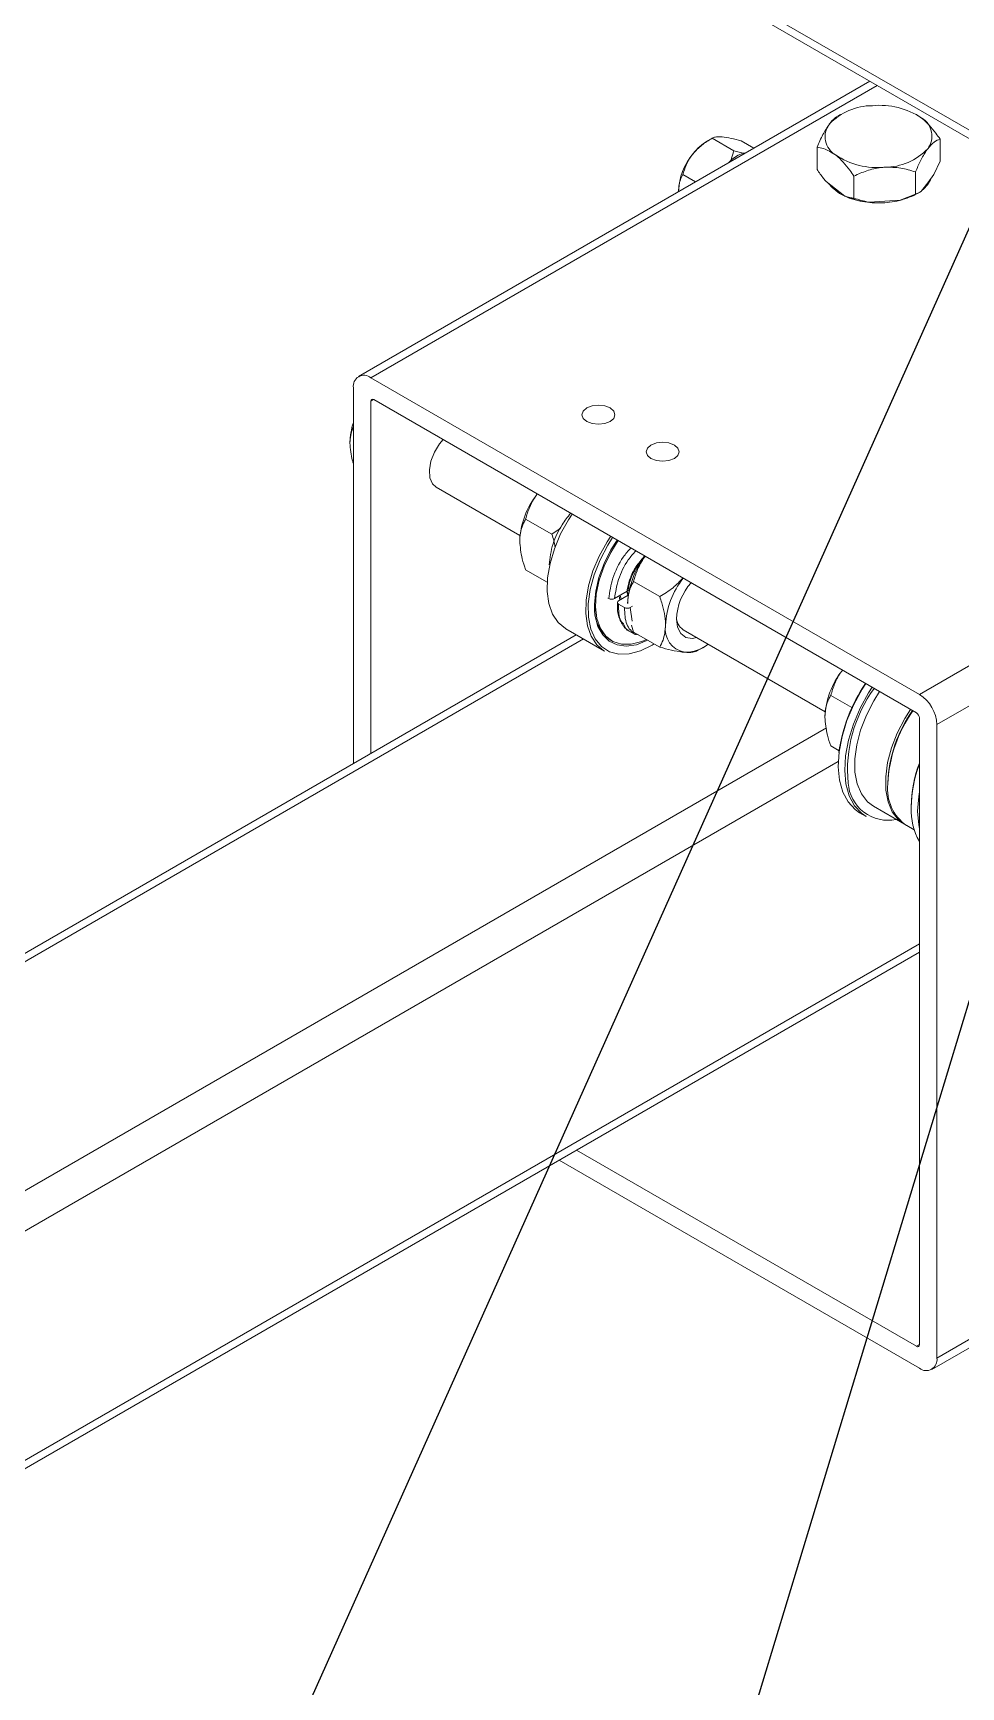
# Model space of a CAD drawing. Header units: millimetres. Extents: x 15 to 589, y 5 to 415.
# Drawn here: x 256.35 to 278.84, y 116.8 to 156.88 of the extents above; entities that cross this region are included whole.
import ezdxf

# ---------------------------------------------------------------- set-up
doc = ezdxf.new("R2010")
doc.units = ezdxf.units.MM
doc.dimstyles.new('SLDDIMSTYLE0', dxfattribs={"dimtxt": 0.18, "dimasz": 3.302, "dimexe": 0, "dimexo": 0.0625, "dimgap": 0, "dimtad": 0, "dimtih": 1, "dimtoh": 1, "dimdec": 0, "dimrnd": 1e-09, "dimzin": 0, "dimdsep": 46, "dimtxsty": 'Standard', "dimsah": 1, "dimcen": 0.09, "dimadec": 0, "dimazin": 0, "dimtfac": 3.302, "dimtdec": 0, "dimtofl": 0, "dimtmove": 0, "dimatfit": 3, "dimfxl": 1, "dimfrac": 2, "dimtolj": 1, "dimtzin": 0, "dimarcsym": 0})

msp = doc.modelspace()

# ---------------------------------------------------------------- linework, layer by layer
at = {"color": 8, "linetype": 'Continuous', "lineweight": 15}
for p, q in [((213.955, 192.1), (285.613, 150.732)), ((276.81, 155.611), (264.541, 148.528)), ((264.612, 147.997), (264.541, 147.956)), ((270.585, 143.257), (270.604, 143.154)), ((270.827, 142.956), (270.871, 142.629)), ((269.695, 142.196), (241.909, 126.155)), ((235.775, 117.063), (275.58, 140.041)), ((275.87, 139.229), (238.247, 117.51)), ((239.108, 112.454), (277.835, 134.811)), ((278.259, 124.768), (286.835, 129.719)), ((277.764, 125.054), (277.835, 125.095))]:
    msp.add_line(p, q, dxfattribs=at)
at = {"color": 7, "linetype": 'Continuous', "lineweight": 15}
for p, q in [((213.955, 191.897), (285.737, 150.458)), ((276.635, 155.712), (264.241, 148.558)), ((275.925, 154.904), (275.854, 154.863)), ((277.774, 154.898), (277.764, 154.904)), ((277.889, 154.821), (277.777, 154.88)), ((272.81, 154.33), (272.701, 154.267)), ((273.341, 154.024), (272.81, 154.33)), ((278.336, 153.772), (278.336, 154.309)), ((273.341, 154.024), (273.262, 153.794)), ((273.565, 153.969), (273.341, 154.024)), ((273.824, 154.09), (273.518, 154.267)), ((273.565, 153.969), (273.608, 153.965)), ((275.354, 153.573), (275.354, 154.11)), ((273.219, 153.74), (273.262, 153.794)), ((277.739, 152.977), (277.739, 153.514)), ((278.336, 153.772), (278.187, 153.452)), ((272.41, 153.274), (272.103, 153.451)), ((275.577, 153.278), (275.801, 153.104)), ((275.801, 153.104), (276.024, 152.93)), ((276.248, 152.877), (276.248, 153.414)), ((277.889, 153.055), (278.038, 153.253)), ((278.038, 153.253), (278.187, 153.452)), ((276.621, 152.781), (276.994, 152.806)), ((276.994, 152.806), (277.366, 152.831)), ((277.739, 152.977), (277.366, 152.831)), ((277.802, 152.999), (277.836, 153.019)), ((277.835, 140.854), (296.219, 151.467)), ((296.644, 150.732), (278.259, 140.119)), ((277.835, 140.854), (264.541, 148.528)), ((264.117, 148.283), (264.117, 139.178)), ((264.541, 147.956), (264.541, 139.423)), ((277.764, 140.405), (264.612, 147.997)), ((266.121, 145.875), (268.154, 144.702)), ((268.924, 144.732), (268.29, 145.099)), ((269.13, 144.87), (268.924, 144.732)), ((268.814, 143.57), (268.29, 143.873)), ((271.541, 143.222), (270.906, 143.588)), ((270.304, 143.176), (270.283, 143.188)), ((270.749, 143.352), (270.445, 143.176)), ((270.778, 143.254), (270.544, 143.119)), ((270.557, 143.24), (270.575, 143.137)), ((270.767, 143.247), (270.741, 143.355)), ((270.545, 143.037), (270.686, 142.956)), ((270.827, 142.956), (270.884, 142.988)), ((269.519, 142.297), (241.595, 126.177)), ((269.268, 142.442), (270.201, 141.903)), ((270.803, 142.387), (270.946, 142.305)), ((270.906, 142.363), (270.854, 142.533)), ((271.541, 141.996), (270.906, 142.363)), ((271.028, 142.292), (270.944, 142.306)), ((272.11, 142.418), (275.551, 140.432)), ((270.351, 142.163), (270.379, 142.147)), ((272.46, 141.914), (272.602, 141.996)), ((276.2, 140.532), (275.686, 140.829)), ((277.835, 125.095), (277.835, 140.282)), ((278.259, 124.768), (278.259, 140.119)), ((275.89, 139.485), (275.686, 139.603)), ((276.387, 137.986), (276.542, 137.896)), ((276.721, 138.14), (277.47, 137.707)), ((277.527, 137.674), (277.711, 137.568)), ((239.239, 112.327), (277.835, 134.608)), ((269.1, 129.565), (277.835, 124.523)), ((269.524, 129.81), (277.764, 125.054)), ((278.135, 124.493), (287.011, 129.617))]:
    msp.add_line(p, q, dxfattribs=at)
at = {"color": 7, "linetype": 'Continuous', "lineweight": 15, "flags": 128}
for points in [[(273.478, 153.89), (273.413, 153.856), (273.349, 153.815)], [(277.421, 152.835), (277.288, 152.803), (276.994, 152.763), (276.692, 152.763), (276.398, 152.803), (276.129, 152.882), (275.898, 152.994), (275.718, 153.134), (275.635, 153.233)], [(270.339, 147.793), (270.21, 147.843), (270.056, 147.861), (269.903, 147.843), (269.774, 147.793), (269.687, 147.718), (269.656, 147.63), (269.687, 147.542), (269.774, 147.467), (269.903, 147.417), (270.056, 147.399), (270.21, 147.417), (270.339, 147.467), (270.426, 147.542), (270.456, 147.63), (270.426, 147.718), (270.339, 147.793)], [(266.288, 147.029), (266.202, 146.924), (266.079, 146.72), (265.994, 146.503), (265.957, 146.291), (265.969, 146.104), (266.031, 145.959), (266.121, 145.875)], [(271.895, 146.895), (271.765, 146.945), (271.612, 146.963), (271.459, 146.945), (271.329, 146.895), (271.243, 146.82), (271.212, 146.732), (271.243, 146.644), (271.329, 146.569), (271.459, 146.519), (271.612, 146.501), (271.765, 146.519), (271.895, 146.569), (271.982, 146.644), (272.012, 146.732), (271.982, 146.82), (271.895, 146.895)], [(269.418, 145.223), (269.329, 145.086), (269.139, 144.74), (268.988, 144.382), (268.882, 144.023), (268.824, 143.675), (268.815, 143.348), (268.856, 143.053), (268.945, 142.799), (269.08, 142.596), (269.257, 142.449), (269.268, 142.442)], [(270.201, 141.903), (270.19, 141.91), (270.014, 142.057), (269.878, 142.261), (269.789, 142.514), (269.748, 142.809), (269.757, 143.136), (269.816, 143.484), (269.922, 143.844), (270.073, 144.202), (270.263, 144.547), (270.352, 144.684)], [(270.4, 144.656), (270.28, 144.469), (270.094, 144.117), (269.95, 143.754), (269.853, 143.392), (269.806, 143.044), (269.811, 142.722), (269.868, 142.436), (269.975, 142.196), (270.127, 142.01), (270.321, 141.886), (270.549, 141.826), (270.803, 141.833), (271.076, 141.907), (271.357, 142.045), (271.405, 142.074)], [(271.249, 142.165), (271.231, 142.156), (270.974, 142.057), (270.73, 142.021), (270.507, 142.05), (270.314, 142.141), (270.158, 142.292), (270.044, 142.497), (269.976, 142.749), (269.958, 143.039), (269.989, 143.356), (270.068, 143.688), (270.193, 144.025), (270.359, 144.353), (270.511, 144.592)], [(270.531, 144.58), (270.352, 144.292), (270.191, 143.958), (270.073, 143.618), (270.004, 143.285), (269.986, 142.971), (270.02, 142.689), (270.104, 142.449), (270.235, 142.261), (270.408, 142.131), (270.616, 142.066), (270.852, 142.067), (271.106, 142.134), (271.218, 142.182)], [(270.748, 143.351), (270.771, 143.275), (270.779, 143.255)], [(272.439, 142.228), (272.329, 142.209), (272.171, 142.235), (272.049, 142.328), (271.971, 142.479), (271.944, 142.678)], [(276.536, 141.113), (276.448, 140.977), (276.244, 140.605), (276.08, 140.221), (275.961, 139.834), (275.89, 139.457), (275.869, 139.099), (275.899, 138.772), (275.979, 138.485), (276.107, 138.245), (276.279, 138.06), (276.387, 137.986)], [(276.542, 137.896), (276.434, 137.971), (276.262, 138.155), (276.135, 138.395), (276.055, 138.682), (276.025, 139.01), (276.046, 139.367), (276.117, 139.744), (276.236, 140.131), (276.4, 140.515), (276.604, 140.887), (276.692, 141.024)], [(276.871, 140.92), (276.731, 140.698), (276.55, 140.349), (276.41, 139.989), (276.316, 139.632), (276.269, 139.287), (276.273, 138.967), (276.326, 138.682), (276.428, 138.441), (276.574, 138.251), (276.721, 138.14)], [(277.47, 137.707), (277.324, 137.818), (277.177, 138.008), (277.076, 138.249), (277.023, 138.535), (277.019, 138.855), (277.065, 139.199), (277.16, 139.557), (277.3, 139.916), (277.481, 140.266), (277.621, 140.487)], [(277.792, 138.02), (277.818, 138.38), (277.835, 138.489)], [(277.835, 137.6), (277.818, 137.69), (277.792, 138.02)]]:
    msp.add_lwpolyline(points, dxfattribs=at)
at = {"color": 7, "linetype": 'Continuous', "lineweight": 15}
for centre, radius, start, end in [((276.694, 153.681), 1.438, 89.9394, 136.4505), ((276.879, 153.316), 1.812, 56.1292, 95.7987), ((277.627, 154.381), 0.512, 323.3297, 59.286), ((276.062, 154.366), 0.512, 143.3304, 239.286), ((273.527, 152.972), 1.535, 140.2278, 177.3609), ((273.374, 153.153), 1.302, 121.1128, 142.0209), ((273.899, 153.04), 0.988, 109.79, 130.2046), ((276.811, 155.431), 1.812, 236.1295, 275.7988), ((276.995, 155.066), 1.438, 269.9394, 316.4505), ((277.504, 153.597), 0.659, 306.9886, 339.2593), ((276.793, 154.736), 1.962, 246.9419, 264.9859), ((276.993, 154.441), 1.653, 283.0427, 299.2785), ((264.375, 148.325), 0.262, 50.7961, 189.2139), ((264.584, 147.963), 0.0437, 50.7973, 189.2209), ((265.676, 146.916), 1.644, 161.4875, 179.036), ((270.133, 144.477), 1.988, 141.6688, 177.3895), ((272.749, 142.967), 1.988, 141.6688, 177.3895), ((273.668, 142.436), 1.988, 141.6688, 177.3895), ((273.384, 142.608), 1.441, 138.7355, 177.2137), ((270.928, 142.947), 0.973, 175.8644, 233.6291), ((272.322, 142.728), 0.376, 179.1097, 235.7124), ((272.247, 142.435), 0.572, 170.7486, 259.4528), ((272.155, 142.769), 0.897, 269.2032, 308.6208), ((277.529, 140.208), 1.988, 141.6688, 177.3895), ((279.665, 138.952), 3.812, 145.3779, 172.5677), ((277.338, 140.077), 0.922, 2.6062, 57.394), ((280.315, 138.578), 3.247, 144.5741, 177.5858), ((280.387, 138.538), 3.319, 144.7237, 177.5215), ((277.681, 140.275), 0.154, 2.602, 57.3994), ((280.791, 138.086), 3.155, 159.5671, 178.9761), ((280.838, 138.053), 3.202, 159.7203, 178.9824), ((277.073, 138.769), 0.967, 183.799, 281.8067), ((278.135, 138.557), 1.072, 173.2974, 235.3906), ((279.215, 138.053), 1.58, 177.9367, 209.0721), ((277.792, 125.088), 0.0437, 230.7867, 9.2195), ((278, 124.726), 0.262, 230.7975, 9.2125)]:
    msp.add_arc(centre, radius, start, end, dxfattribs=at)
at = {"color": 8, "linetype": 'Continuous', "lineweight": 15}
for centre, radius, start, end in [((279.426, 139.022), 3.333, 143.6828, 185.459), ((280.354, 138.555), 3.292, 144.6519, 175.0112)]:
    msp.add_arc(centre, radius, start, end, dxfattribs=at)
at = {"color": 7, "linetype": 'Continuous', "lineweight": 15}
for points, knots in [([(275.856, 154.86), (275.846, 154.855), (275.793, 154.832), (275.723, 154.763), (275.664, 154.688), (275.652, 154.672)], [0, 0, 0, 0, 0.156564, 0.821019, 1, 1, 1, 1]), ([(278.336, 154.309), (278.302, 154.357), (278.169, 154.548), (278.014, 154.722), (277.896, 154.815), (277.889, 154.821)], [0, 0, 0, 0, 0.240589, 0.952757, 1, 1, 1, 1]), ([(272.348, 153.954), (272.416, 154.027), (272.552, 154.174), (272.725, 154.278), (272.81, 154.33)], [0, 0, 0, 0, 0.503994, 1, 1, 1, 1]), ([(272.81, 154.33), (272.833, 154.341), (272.88, 154.362), (272.972, 154.368), (273.04, 154.363), (273.055, 154.362)], [0, 0, 0, 0, 0.43238, 0.879546, 1, 1, 1, 1]), ([(273.055, 154.362), (273.123, 154.353), (273.259, 154.334), (273.432, 154.289), (273.518, 154.267)], [0, 0, 0, 0, 0.503994, 1, 1, 1, 1]), ([(275.652, 154.672), (275.599, 154.592), (275.495, 154.435), (275.4, 154.218), (275.354, 154.11)], [0, 0, 0, 0, 0.504003, 1, 1, 1, 1]), ([(278.038, 154.075), (278.09, 154.136), (278.194, 154.256), (278.289, 154.291), (278.336, 154.309)], [0, 0, 0, 0, 0.503999, 1, 1, 1, 1]), ([(272.103, 153.451), (272.126, 153.526), (272.173, 153.678), (272.265, 153.847), (272.333, 153.935), (272.348, 153.954)], [0, 0, 0, 0, 0.432376, 0.879546, 1, 1, 1, 1]), ([(275.354, 154.11), (275.406, 154.104), (275.547, 154.086), (275.703, 153.988), (275.801, 153.926)], [0, 0, 0, 0, 0.371082, 1, 1, 1, 1]), ([(275.801, 153.926), (275.808, 153.921), (275.926, 153.827), (276.081, 153.653), (276.215, 153.462), (276.248, 153.414)], [0, 0, 0, 0, 0.047242, 0.7594111, 1, 1, 1, 1]), ([(277.739, 153.514), (277.78, 153.606), (277.863, 153.795), (277.966, 153.977), (278.025, 154.058), (278.038, 154.075)], [0, 0, 0, 0, 0.432381, 0.879549, 1, 1, 1, 1]), ([(275.577, 153.278), (275.556, 153.304), (275.479, 153.395), (275.406, 153.499), (275.354, 153.573)], [0, 0, 0, 0, 0.282263, 1, 1, 1, 1]), ([(276.248, 153.414), (276.35, 153.459), (276.558, 153.551), (276.815, 153.613), (276.963, 153.625), (276.994, 153.628)], [0, 0, 0, 0, 0.432385, 0.879549, 1, 1, 1, 1]), ([(276.994, 153.628), (277.125, 153.627), (277.385, 153.626), (277.622, 153.551), (277.739, 153.514)], [0, 0, 0, 0, 0.503999, 1, 1, 1, 1]), ([(271.994, 153.042), (272.004, 153.14), (272.019, 153.295), (272.08, 153.409), (272.103, 153.451)], [0, 0, 0, 0, 0.627548, 1, 1, 1, 1]), ([(276.248, 152.877), (276.215, 152.881), (276.142, 152.89), (276.065, 152.916), (276.024, 152.93)], [0, 0, 0, 0, 0.464959, 1, 1, 1, 1]), ([(276.621, 152.781), (276.616, 152.782), (276.487, 152.803), (276.365, 152.841), (276.248, 152.877)], [0, 0, 0, 0, 0.038996, 1, 1, 1, 1]), ([(277.889, 153.055), (277.887, 153.053), (277.835, 153.014), (277.786, 152.995), (277.739, 152.977)], [0, 0, 0, 0, 0.039003, 1, 1, 1, 1]), ([(264.032, 146.944), (264.032, 146.956), (264.033, 147.109), (264.077, 147.232), (264.117, 147.344)], [0, 0, 0, 0, 0.082255, 1, 1, 1, 1]), ([(264.117, 146.437), (264.109, 146.463), (264.053, 146.638), (264.042, 146.803), (264.032, 146.944)], [0, 0, 0, 0, 0.1473702, 1, 1, 1, 1]), ([(268.29, 145.099), (268.319, 145.196), (268.38, 145.394), (268.49, 145.599), (268.567, 145.7), (268.574, 145.71)], [0, 0, 0, 0, 0.465238, 0.946381, 1, 1, 1, 1]), ([(268.147, 144.568), (268.147, 144.581), (268.149, 144.747), (268.198, 144.931), (268.273, 145.068), (268.29, 145.099)], [0, 0, 0, 0, 0.059411, 0.787736, 1, 1, 1, 1]), ([(269.382, 145.244), (269.31, 145.153), (269.13, 144.925), (268.919, 144.471), (268.879, 144.158), (268.858, 143.992)], [0, 0, 0, 0, 0.237045, 0.592253, 1, 1, 1, 1]), ([(268.924, 144.732), (268.943, 144.681), (268.979, 144.581), (268.993, 144.485), (269, 144.437)], [0, 0, 0, 0, 0.50572, 1, 1, 1, 1]), ([(268.29, 143.873), (268.26, 143.962), (268.18, 144.201), (268.16, 144.427), (268.147, 144.568)], [0, 0, 0, 0, 0.372649, 1, 1, 1, 1]), ([(270.78, 143.387), (270.785, 143.43), (270.796, 143.53), (270.856, 143.706), (270.958, 143.905), (271.063, 144.061), (271.138, 144.134), (271.158, 144.154)], [0, 0, 0, 0, 0.172974, 0.409028, 0.658168, 0.90586, 1, 1, 1, 1]), ([(270.906, 143.588), (270.936, 143.686), (270.996, 143.884), (271.106, 144.089), (271.183, 144.189), (271.191, 144.199)], [0, 0, 0, 0, 0.465242, 0.946381, 1, 1, 1, 1]), ([(270.764, 143.058), (270.764, 143.07), (270.765, 143.237), (270.814, 143.42), (270.889, 143.557), (270.906, 143.588)], [0, 0, 0, 0, 0.0594111, 0.7877362, 1, 1, 1, 1]), ([(272.103, 143.673), (272.026, 143.591), (271.861, 143.415), (271.652, 143.289), (271.541, 143.222)], [0, 0, 0, 0, 0.465863, 1, 1, 1, 1]), ([(270.445, 143.176), (270.435, 143.171), (270.414, 143.162), (270.375, 143.158), (270.335, 143.162), (270.314, 143.171), (270.304, 143.176)], [0, 0, 0, 0, 0.2499776, 0.4997819, 0.7494162, 1, 1, 1, 1]), ([(270.544, 143.119), (270.536, 143.113), (270.52, 143.101), (270.513, 143.078), (270.52, 143.055), (270.536, 143.043), (270.545, 143.037)], [0, 0, 0, 0, 0.250002, 0.499774, 0.749481, 1, 1, 1, 1]), ([(270.777, 143.388), (270.777, 143.385), (270.777, 143.375), (270.766, 143.363), (270.754, 143.355), (270.749, 143.352)], [0, 0, 0, 0, 0.210655, 0.690381, 1, 1, 1, 1]), ([(271.541, 143.222), (271.557, 143.172), (271.632, 142.948), (271.681, 142.708), (271.683, 142.54), (271.683, 142.527)], [0, 0, 0, 0, 0.212264, 0.940589, 1, 1, 1, 1]), ([(270.518, 143.078), (270.517, 143.012), (270.515, 142.863), (270.555, 142.687), (270.611, 142.599), (270.633, 142.565)], [0, 0, 0, 0, 0.32785, 0.737154, 1, 1, 1, 1]), ([(270.686, 142.956), (270.696, 142.951), (270.717, 142.941), (270.756, 142.937), (270.796, 142.941), (270.817, 142.951), (270.827, 142.956)], [0, 0, 0, 0, 0.250048, 0.499863, 0.749848, 1, 1, 1, 1]), ([(270.633, 142.565), (270.644, 142.543), (270.685, 142.464), (270.754, 142.419), (270.804, 142.387)], [0, 0, 0, 0, 0.264816, 1, 1, 1, 1]), ([(270.659, 142.563), (270.694, 142.481), (270.729, 142.399), (270.803, 142.387), (270.804, 142.387)], [0, 0, 0, 0, 0.996238, 1, 1, 1, 1]), ([(271.683, 142.527), (271.67, 142.4), (271.65, 142.198), (271.57, 142.051), (271.541, 141.996)], [0, 0, 0, 0, 0.627355, 1, 1, 1, 1]), ([(271.541, 141.996), (271.637, 141.971), (271.832, 141.921), (272.03, 141.885), (272.123, 141.875), (272.142, 141.873)], [0, 0, 0, 0, 0.432384, 0.879549, 1, 1, 1, 1]), ([(272.142, 141.873), (272.215, 141.87), (272.359, 141.866), (272.427, 141.898), (272.46, 141.914)], [0, 0, 0, 0, 0.504002, 1, 1, 1, 1]), ([(275.686, 140.829), (275.716, 140.926), (275.776, 141.124), (275.886, 141.329), (275.963, 141.43), (275.971, 141.44)], [0, 0, 0, 0, 0.465238, 0.946381, 1, 1, 1, 1]), ([(275.544, 140.298), (275.544, 140.311), (275.545, 140.477), (275.594, 140.661), (275.669, 140.798), (275.686, 140.829)], [0, 0, 0, 0, 0.059411, 0.787742, 1, 1, 1, 1]), ([(275.686, 139.603), (275.656, 139.692), (275.576, 139.931), (275.556, 140.157), (275.544, 140.298)], [0, 0, 0, 0, 0.372645, 1, 1, 1, 1])]:
    msp.add_open_spline(points, degree=3, knots=knots, dxfattribs=at)
at = {"color": 8, "linetype": 'Continuous', "lineweight": 15}
for points, knots in [([(270.304, 143.176), (270.329, 143.338), (270.378, 143.661), (270.588, 144.114), (270.777, 144.33), (270.84, 144.402)], [0, 0, 0, 0, 0.4006359, 0.7990476, 1, 1, 1, 1]), ([(270.962, 144.332), (270.898, 144.26), (270.717, 144.055), (270.516, 143.627), (270.469, 143.327), (270.445, 143.176)], [0, 0, 0, 0, 0.212368, 0.605087, 1, 1, 1, 1]), ([(270.749, 143.352), (270.749, 143.352), (270.749, 143.376), (270.768, 143.482), (270.825, 143.697), (270.973, 143.979), (271.114, 144.136), (271.182, 144.213)], [0, 0, 0, 0, 0.000011, 0.085877, 0.394292, 0.703005, 1, 1, 1, 1]), ([(270.545, 143.037), (270.544, 142.883), (270.543, 142.684), (270.638, 142.585), (270.659, 142.563)], [0, 0, 0, 0, 0.777677, 1, 1, 1, 1]), ([(270.944, 142.306), (270.864, 142.375), (270.705, 142.514), (270.692, 142.808), (270.686, 142.956)], [0, 0, 0, 0, 0.498608, 1, 1, 1, 1])]:
    msp.add_open_spline(points, degree=3, knots=knots, dxfattribs=at)

# ---------------------------------------------------------------- leaders
at = {"color": 7, "linetype": 'Continuous', "lineweight": 0}
for points in [[(289.605, 168.291), (259.351, 68.491)], [(285.756, 167.165), (241.502, 68.276)], [(291.083, 159.861), (277.223, 68.645)]]:
    msp.add_leader(points, dimstyle='SLDDIMSTYLE0', dxfattribs=at)

doc.saveas('drawing.dxf')
